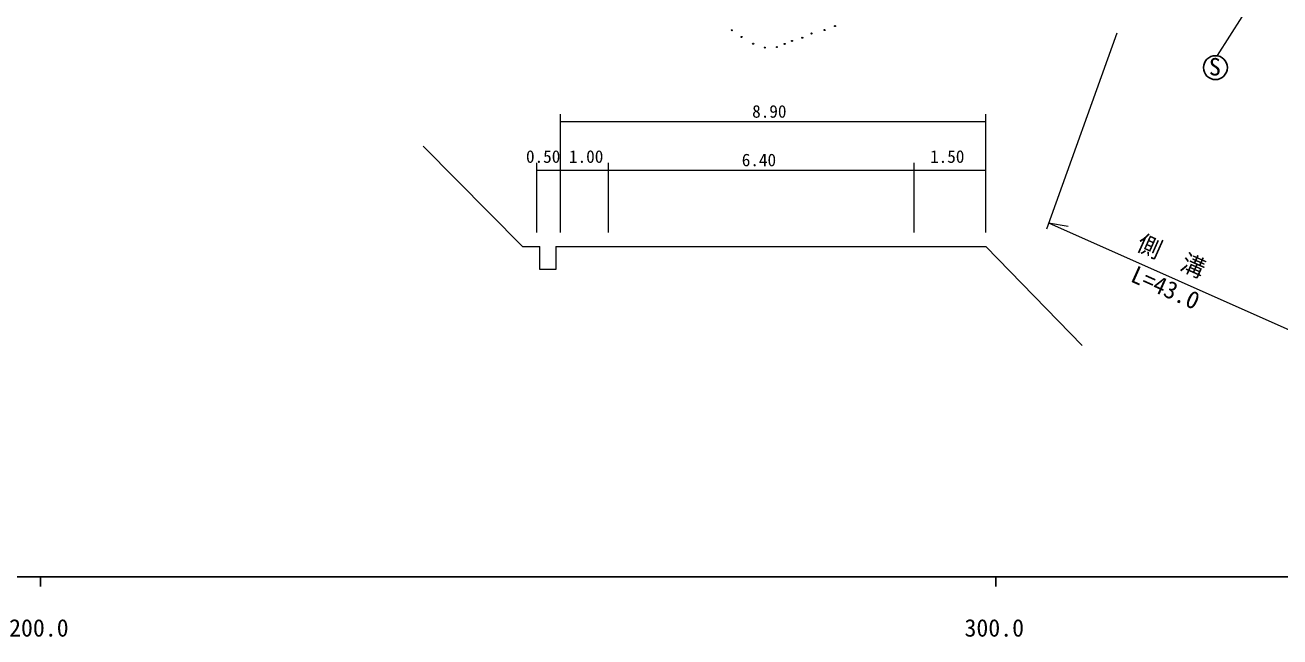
# Model space of a CAD drawing. Units: millimetres, scale not verified, with parts at other scales. Extents: x 40000 to 680000, y 20000 to 380000.
# Drawn here: x 266404 to 397740, y 198715 to 262762 of the extents above; entities that cross this region are included whole.
import ezdxf
from ezdxf.enums import TextEntityAlignment as Align

# ---------------------------------------------------------------- set-up
doc = ezdxf.new("R2010")
doc.units = ezdxf.units.MM
doc.header["$LTSCALE"] = 1000
for name, color, linetype, lineweight in [('M-BGD', 7, 'Continuous', 13), ('M-STR-HTXT', 7, 'Continuous', 13), ('M-TTL-BAND', 7, 'Continuous', 25)]:
    doc.layers.add(name, color=color, linetype=linetype, lineweight=lineweight)
doc.styles.add('ＭＳ ゴシック', font='')
doc.styles.get('ＭＳ ゴシック').set_extended_font_data('MS Gothic')

msp = doc.modelspace()

# ---------------------------------------------------------------- linework, layer by layer
at = {"layer": 'M-BGD'}
for p, q in [((399464, 272655), (391170, 259586)), ((322453, 241052), (322453, 253436)), ((322453, 252671), (366953, 252671)), ((366953, 241052), (366953, 253436)), ((308082, 250088), (318463, 239585)), ((319953, 241052), (319953, 248354)), ((327453, 241052), (327453, 248354)), ((359453, 241052), (359453, 248354)), ((319953, 247589), (366953, 247589)), ((318463, 239585), (320294, 239585)), ((321948, 239585), (366953, 239585)), ((366953, 239585), (377050, 229205))]:
    msp.add_line(p, q, dxfattribs=at)
msp.add_lwpolyline([(321948, 239585), (321948, 237167), (320294, 237167), (320294, 239585)], dxfattribs=at)
for centre in [(351174, 262653), (340363, 262216), (341389, 261517), (347754, 261433), (348707, 261882), (350081, 262246), (342608, 260816), (343828, 260409), (345090, 260452), (345903, 260788), (346674, 261110)]:
    msp.add_circle(centre, 53.3, dxfattribs=at)
at = {"layer": 'M-BGD', "lineweight": 25}
msp.add_circle((390990, 258306), 1250, dxfattribs=at)
at = {"layer": 'M-STR-HTXT'}
for p, q in [((380665, 261928), (373296, 241415)), ((373531, 242069), (400854, 229888)), ((373531, 242069), (375561, 241711))]:
    msp.add_line(p, q, dxfattribs=at)
at = {"layer": 'M-TTL-BAND'}
for p, q in [((40000, 205000), (579000, 205000)), ((268000, 205000), (268000, 204000)), ((368000, 205000), (368000, 204000))]:
    msp.add_line(p, q, dxfattribs=at)

# ---------------------------------------------------------------- texts
at = {"layer": 'M-BGD', "style": 'ＭＳ ゴシック'}
for s, height, p in [('S', 1833, (390311, 256933)), ('8.90', 1320, (342504, 252671)), ('0.50', 1320, (318832, 247946)), ('1.00', 1320, (323333, 247946)), ('1.50', 1320, (361125, 247946)), ('6.40', 1320, (341416, 247589))]:
    msp.add_text(s, height=height, dxfattribs=at).set_placement(p, align=Align.BOTTOM_LEFT)
at = {"layer": 'M-STR-HTXT', "style": 'ＭＳ ゴシック'}
for s, p in [('側\u3000溝', (382373, 238785)), ('L=43.0', (381760, 235465))]:
    msp.add_text(s, height=1833, rotation=335.973, dxfattribs=at).set_placement(p, align=Align.BOTTOM_LEFT)
at = {"layer": 'M-TTL-BAND', "style": 'ＭＳ ゴシック'}
for s, p in [('200.0', (267844, 198195)), ('300.0', (367844, 198195))]:
    msp.add_text(s, height=1833, dxfattribs=at).set_placement(p, align=Align.BOTTOM_CENTER)

doc.saveas('drawing.dxf')
